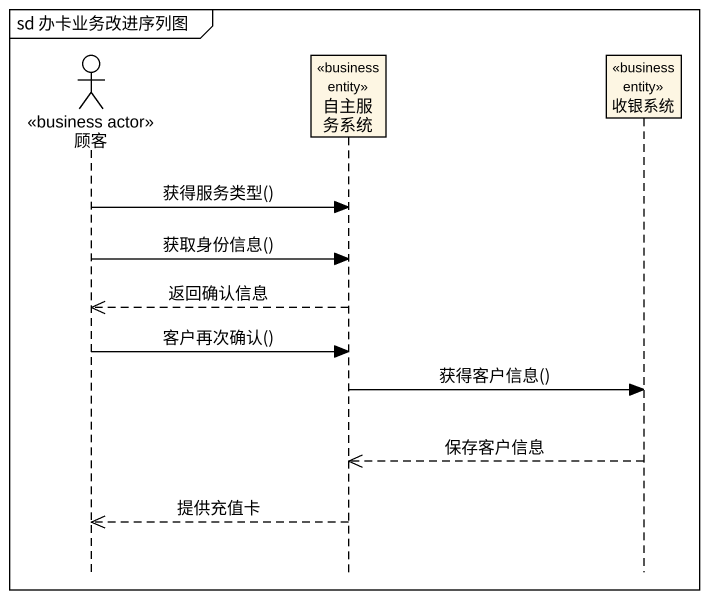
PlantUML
@startuml
mainframe sd 办卡业务改进序列图
hide footbox
actor 顾客 <<business actor>>
participant 自主服务系统 <<business entity>>
participant 收银系统 <<business entity>>

顾客 -> 自主服务系统 : 获得服务类型()
顾客 -> 自主服务系统 : 获取身份信息()
自主服务系统 -->> 顾客 : 返回确认信息
顾客 -> 自主服务系统 : 客户再次确认()
自主服务系统 -> 收银系统 : 获得客户信息()
收银系统 -->> 自主服务系统 : 保存客户信息
自主服务系统 -->> 顾客 : 提供充值卡
@enduml
